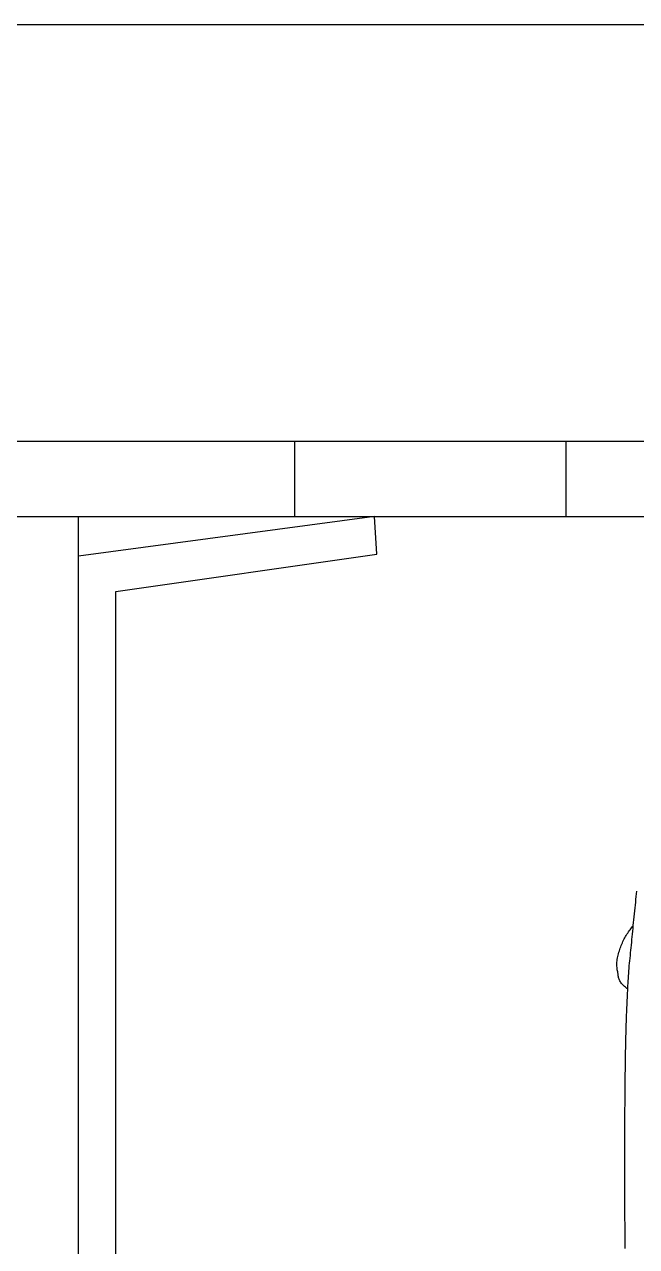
# Model space of a CAD drawing. Header units: millimetres. Extents: x -17017 to 2697, y 1903 to 18260.
# Drawn here: x -16981.9781 to -16981.9128, y 18253.0872 to 18253.2176 of the extents above; entities that cross this region are included whole.
import ezdxf

# ---------------------------------------------------------------- set-up
doc = ezdxf.new("R2010")
doc.units = ezdxf.units.MM
doc.layers.add('55', color=7, linetype='Continuous')
doc.layers.add('OP-MOB-MOVIL', color=8, linetype='Continuous')

# ---------------------------------------------------------------- blocks, each defined once
blk = doc.blocks.new('mesas y sillas de cafeteria')
for p, q in [((50.53226, -14.21145), (50.53226, -14.25145)), ((50.67697, -14.21145), (50.67697, -14.25145)), ((50.41697, -14.93145), (50.41697, -14.25145))]:
    blk.add_line(p, q)
blk.add_lwpolyline([(49.97697, -14.21145), (49.97697, -14.25145), (50.77697, -14.25145), (50.77697, -14.21145)], close=True)
for points in [[(50.41697, -14.75245), (50.59597, -14.93145), (50.63254, -14.93145), (50.63254, -14.91145), (50.60425, -14.91145), (50.43697, -14.74417), (50.43697, -14.29148), (50.57615, -14.27141), (50.57497, -14.25145), (50.41697, -14.27263)], [(50.70858, -14.64173), (50.70856, -14.63741), (50.70855, -14.63326), (50.70854, -14.62929), (50.70853, -14.62548), (50.70851, -14.62183), (50.70851, -14.61833), (50.7085, -14.61499), (50.70849, -14.61178), (50.70848, -14.60871), (50.70848, -14.60578), (50.70847, -14.60296), (50.70847, -14.60027), (50.70847, -14.59769), (50.70847, -14.59522), (50.70846, -14.59284), (50.70846, -14.59057), (50.70847, -14.58838), (50.70847, -14.58628), (50.70847, -14.58425), (50.70847, -14.5823), (50.70848, -14.58041), (50.70848, -14.57858), (50.70849, -14.57681), (50.70849, -14.57509), (50.7085, -14.57341), (50.7085, -14.57177), (50.70851, -14.57017), (50.70852, -14.5686), (50.70853, -14.56705), (50.70854, -14.56553), (50.70855, -14.56402), (50.70856, -14.56254), (50.70857, -14.56106), (50.70858, -14.55961), (50.70859, -14.55816), (50.7086, -14.55673), (50.70861, -14.55532), (50.70863, -14.55391), (50.70864, -14.55251), (50.70866, -14.55112), (50.70867, -14.54974), (50.70869, -14.54837), (50.70871, -14.54701), (50.70872, -14.54565), (50.70874, -14.5443), (50.70876, -14.54296), (50.70878, -14.54163), (50.70881, -14.5403), (50.70883, -14.53898), (50.70885, -14.53766), (50.70888, -14.53635), (50.70891, -14.53505), (50.70893, -14.53375), (50.70896, -14.53245), (50.70899, -14.53116), (50.70902, -14.52987), (50.70906, -14.52858), (50.70909, -14.5273), (50.70913, -14.52602), (50.70916, -14.52474), (50.7092, -14.52347), (50.70924, -14.52219), (50.70928, -14.52092), (50.70933, -14.51965), (50.70937, -14.51837), (50.70942, -14.5171), (50.70946, -14.51583), (50.70951, -14.51455), (50.70956, -14.51328), (50.70962, -14.512), (50.70967, -14.51072), (50.70973, -14.50944), (50.70979, -14.50815), (50.70985, -14.50687), (50.70991, -14.50558), (50.70997, -14.50428), (50.71004, -14.50299), (50.71011, -14.50168), (50.71018, -14.50038), (50.71025, -14.49906), (50.71033, -14.49775), (50.71042, -14.49642), (50.71051, -14.49509), (50.71061, -14.49376), (50.71072, -14.49241), (50.71084, -14.49106), (50.71097, -14.4897), (50.71111, -14.48834), (50.71125, -14.48696), (50.71139, -14.48558), (50.71153, -14.48418), (50.71168, -14.48278), (50.71182, -14.48137), (50.71196, -14.47994), (50.7121, -14.47851), (50.71224, -14.47706), (50.71238, -14.47559), (50.71252, -14.47412), (50.71266, -14.47262), (50.7128, -14.4711), (50.71295, -14.46957), (50.7131, -14.46801), (50.71326, -14.46644), (50.71342, -14.46487), (50.71358, -14.46329), (50.71375, -14.46171), (50.71391, -14.46015), (50.71407, -14.45861), (50.71423, -14.4571), (50.71439, -14.45561), (50.71454, -14.45415), (50.71469, -14.4527), (50.71484, -14.45126)], [(50.71001, -14.50348), (50.7099, -14.50339), (50.70954, -14.50312), (50.70914, -14.5028), (50.70872, -14.50246), (50.70829, -14.50208), (50.70787, -14.50169), (50.70747, -14.50128), (50.70709, -14.50086), (50.70672, -14.50043), (50.70639, -14.49999), (50.70609, -14.49954), (50.70582, -14.49909), (50.70559, -14.49865), (50.7054, -14.4982), (50.70525, -14.49776), (50.70513, -14.49731), (50.70503, -14.49685), (50.70495, -14.49638), (50.70487, -14.4959), (50.7048, -14.4954), (50.70472, -14.49487), (50.70463, -14.49432), (50.70453, -14.49374), (50.70444, -14.49314), (50.70435, -14.49251), (50.70427, -14.49187), (50.70421, -14.4912), (50.70418, -14.49051), (50.70419, -14.48981), (50.70423, -14.48909), (50.7043, -14.48835), (50.70441, -14.48761), (50.70455, -14.48685), (50.70471, -14.48609), (50.7049, -14.48533), (50.7051, -14.48457), (50.70531, -14.48381), (50.70554, -14.48306), (50.70578, -14.48231), (50.70603, -14.48157), (50.70629, -14.48084), (50.70656, -14.48012), (50.70685, -14.47941), (50.70715, -14.47871), (50.70746, -14.47803), (50.70778, -14.47736), (50.70812, -14.4767), (50.70847, -14.47606), (50.70883, -14.47543), (50.70921, -14.4748), (50.70959, -14.47419), (50.70998, -14.47359), (50.71038, -14.473), (50.71079, -14.47241), (50.7112, -14.47184), (50.7116, -14.47129), (50.71198, -14.47078), (50.71234, -14.47031), (50.71267, -14.46988), (50.71295, -14.46951), (50.71296, -14.46951)]]:
    blk.add_lwpolyline(points)

msp = doc.modelspace()

# ---------------------------------------------------------------- linework, layer by layer
at = {"layer": '55', "linetype": 'ByBlock'}
msp.add_line((-16982.35471, 18253.21758), (-16978.91639, 18253.21758), dxfattribs=at)

# ---------------------------------------------------------------- block references
at = {"layer": 'OP-MOB-MOVIL', "xscale": 0.2, "yscale": 0.2, "zscale": 0.2}
msp.add_blockref('mesas y sillas de cafeteria', (-16992.0557, 18256.01537), dxfattribs=at)

doc.saveas('drawing.dxf')
